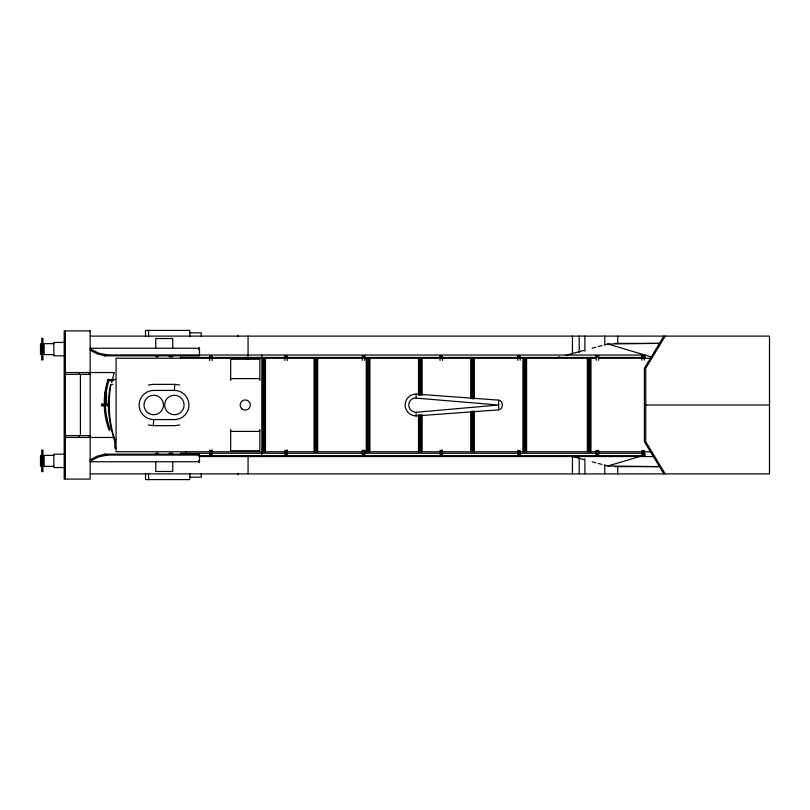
<?xml version="1.0" encoding="UTF-8"?>
<svg xmlns="http://www.w3.org/2000/svg" width="810" height="810" viewBox="0 0 810 810"><rect width="100%" height="100%" fill="white"/><g stroke="black" fill="none" stroke-linecap="round" stroke-linejoin="round"><path stroke-width="1.21" d="M416.067 415.935A10.935 10.935 0 0 1 405.142 405A10.935 10.935 0 0 1 416.067 394.065L498.656 400.14C503.506 400.656 503.506 409.344 498.656 409.86L416.067 415.935L416.148 412.28L414.183 412.027A7.27 7.27 0 0 1 414.183 397.973L498.656 405L416.148 412.28M148.372 424.997L153.333 425.645L153.728 419.57A14.57 14.57 0 0 1 139.158 405A14.57 14.57 0 0 1 153.728 390.43L174.373 390.43A14.57 14.57 0 0 1 188.953 405A14.57 14.57 0 0 1 174.373 419.57L153.728 419.57M174.373 390.43L174.778 384.355L179.729 385.003M498.656 400.14L498.656 409.86M104.733 405.061L104.733 392.485L105.644 391.878L106.555 392.485L106.555 405.061M111.669 382.452L114.078 373.005M108.014 379.495C102.576 395.989 103.042 414.285 109.249 430.505L110.15 429.421C104.338 413.869 103.893 396.394 108.955 380.578L108.014 379.495L114.969 379.495M110.676 384.608C107.639 397.791 107.851 411.612 110.454 424.855A149.435 149.435 0 0 0 114.858 441.632M110.686 384.598L112.975 384.274M663.835 336.109L644.406 368.246L644.406 441.754L663.835 473.89M665.202 336.109L645.772 368.246L645.772 441.754L665.202 473.89M90.173 459.888L96.825 456.283L104.753 454.177L199.483 454.177L199.483 461.751M90.173 461.103L99.002 456.739L107.528 455.068L199.483 455.068M103.812 405.456C101.797 407.379 101.797 402.621 103.812 404.544M106.434 405.365L104.855 405.365M105.006 404.625L106.292 404.625M90.173 350.112L96.825 353.717L104.753 355.823L107.528 354.932L199.483 354.932M604.219 465.051L607.834 466.013L639.849 456.465M553.716 358.557L559.73 356.937M565.745 355.317L583.777 350.457M592.201 348.189L595.806 347.217M598.215 346.569L601.82 345.597M604.219 344.949L607.834 343.987L658.824 343.389L658.824 345.819M148.372 385.003L153.333 384.355L174.778 384.355M179.729 424.997L174.778 425.645L153.333 425.645M189.763 332.829L201.305 332.829L201.305 336.585M90.173 336.109L769.5 336.109L769.5 473.89L90.173 473.89M64.182 342.448L53.865 342.448L53.865 355.813L64.182 355.813M614.78 343.389L658.824 343.389M53.865 343.663L44.145 343.663L44.145 354.598L53.865 354.598M90.173 348.249L199.554 348.249M199.483 349.464L198.895 349.464L198.895 348.249M199.24 355.023L645.054 355.023L645.054 357.453L180.468 357.453L180.468 355.185M104.753 355.823L199.483 355.823L199.483 348.249M641.854 355.904L644.284 355.904M362.333 356.086L364.753 356.086M440.033 356.086L442.462 356.086M517.722 355.995L520.152 355.995M596.15 355.995L598.58 355.995M155.763 356.754L158.193 356.754M169.118 356.754L172.763 356.754M595.988 358.243L590.966 358.243L590.966 451.757M598.499 358.243L651.27 358.243M65.397 372.539L114.21 372.539M65.397 374.362L90.173 374.362M230.678 378.594L259.828 378.594M108.955 380.578L113.714 380.578M644.406 405L769.5 405M230.678 431.406L259.828 431.406M65.397 435.638L90.173 435.638M65.397 437.461L114.21 437.461M110.909 384.274C107.973 402.58 108.692 421.838 114.858 439.557L116.073 439.557M116.073 448.132L114.858 448.132L114.858 439.557M651.27 451.757L116.073 451.757L116.073 358.243L261.822 358.243L261.822 456.536M155.763 453.246L158.193 453.246M169.118 453.246L172.763 453.246M64.182 454.187L53.865 454.187L53.865 467.552L64.182 467.552M517.722 454.744L520.152 454.744M596.15 454.744L598.58 454.744M641.854 454.835L644.284 454.835M53.865 455.402L44.145 455.402L44.145 466.337L53.865 466.337M199.24 455.716L645.054 455.716L645.054 453.286L180.468 453.286L180.468 454.815M198.885 456.536L653.488 456.536L653.488 455.827M199.483 460.536L198.895 460.536L198.895 461.751M90.173 461.751L199.554 461.751M614.78 466.611L658.824 466.611L658.824 464.181M189.763 477.171L201.305 477.171L201.305 473.415M607.834 466.013L658.824 466.611M107.528 354.932L99.002 353.261L90.173 348.897M107.528 455.068L104.753 454.177M571.759 456.303L583.777 459.543M592.201 461.811L595.806 462.783M598.215 463.431L601.82 464.403M607.834 343.987L651.706 357.078M416.067 394.065L416.148 397.72M644.284 355.6L644.284 360.197M644.284 455.139L644.284 450.542L641.854 450.542L641.854 455.139M641.854 355.6L641.854 360.197M617.746 336.109L617.746 343.642M617.746 466.358L617.746 473.89M604.776 336.109L604.776 344.898M604.776 465.102L604.776 473.89M598.58 355.691L598.58 360.288M598.58 455.048L598.58 450.451L596.15 450.451L596.15 455.048M596.15 355.691L596.15 360.288M589.751 358.243L589.751 451.757M588.536 358.243L588.536 451.757M587.321 451.757L587.321 358.243L526.591 358.243L526.591 451.757M584.881 336.109L584.881 351.186M584.881 458.814L584.881 473.89M579.19 336.109L579.19 352.441M579.19 457.559L579.19 473.89M572.437 336.109L572.437 353.697M572.437 456.303L572.437 473.89M525.376 358.243L525.376 451.757M524.161 358.243L524.161 451.757M522.946 451.757L522.946 358.243L474.366 358.243L474.366 398.945M520.152 355.691L520.152 360.288M520.152 455.048L520.152 450.451L517.722 450.451L517.722 455.048M517.722 355.691L517.722 360.288M474.366 411.055L474.366 451.757M473.151 358.243L473.151 398.945M473.151 411.055L473.151 451.757M471.936 358.243L471.936 398.945M471.936 411.055L471.936 451.757M470.721 397.74L470.721 358.243L422.142 358.243L422.142 395.32M470.721 412.26L470.721 451.757M442.462 355.782L442.462 360.379M440.033 355.782L440.033 360.379M422.142 414.679L422.142 451.757M420.927 358.243L420.927 395.32M420.927 414.679L420.927 451.757M419.712 358.243L419.712 395.32M419.712 414.679L419.712 451.757M418.497 395.32L418.497 358.243L369.917 358.243L369.917 451.757M418.497 414.679L418.497 451.757M368.702 358.243L368.702 451.757M367.487 358.243L367.487 451.757M366.272 451.757L366.272 358.243L317.692 358.243L317.692 451.757M364.753 355.782L364.753 360.379M362.333 355.782L362.333 360.379M316.477 358.243L316.477 451.757M315.262 358.243L315.262 451.757M314.047 451.757L314.047 358.243L265.467 358.243L265.467 451.757M287.348 360.47L287.348 356.177L284.917 356.177L284.917 360.47M264.252 358.243L264.252 451.757M263.037 358.243L263.037 451.757M261.822 355.023L261.822 357.453M259.828 380.467L259.828 359.275L230.678 359.275L230.678 380.467M259.828 429.533L259.828 450.724L230.678 450.724L230.678 429.533M248.062 336.109L248.062 358.719M248.062 456.303L248.062 473.89M237.816 335.279L237.816 336.585M237.816 473.415L237.816 474.721M212.048 360.47L212.048 356.177L209.618 356.177L209.618 360.47M199.28 348.249L199.28 349.464M199.28 460.536L199.28 461.751M199.108 348.249L199.108 349.464M199.108 460.536L199.108 461.751M189.763 336.687L189.763 330.409L145.516 330.409L145.516 336.687M189.763 473.313L189.763 479.591L145.516 479.591L145.516 473.313M186.3 451.676L186.3 454.106M172.763 348.249L172.763 338.529L155.763 338.529L155.763 348.249M172.763 461.751L172.763 471.471L155.763 471.471L155.763 461.751M148.544 330.409L148.544 336.687M148.544 473.313L148.544 479.591M108.591 397.71L108.591 412.29M107.801 403.785L107.801 406.215M101.726 403.785L101.726 406.215M89.373 372.539L89.373 374.362M89.373 435.638L89.373 437.461M80.403 374.362L80.403 435.638M79.248 372.539L79.248 374.362M79.248 435.638L79.248 437.461M65.397 330.915L65.397 479.085M42.93 338.226L42.93 360.045M42.93 449.955L42.93 471.774M41.715 338.226L41.715 360.045M41.715 449.955L41.715 471.774M40.5 343.663L40.5 354.598M40.5 455.402L40.5 466.337M90.173 330.915L64.182 330.915L64.182 479.085L90.173 479.085L90.173 330.915M212.048 450.269L209.618 450.269L209.618 454.562L212.048 454.562L212.048 450.269M287.348 450.269L284.917 450.269L284.917 454.562L287.348 454.562L287.348 450.269M364.753 450.36L362.333 450.36L362.333 454.653L364.753 454.653L364.753 450.36M442.462 450.36L440.033 450.36L440.033 454.653L442.462 454.653L442.462 450.36M241.755 408.706A5.093 5.093 0 0 0 250.209 406.175A5.093 5.093 0 0 0 243.79 400.12A5.093 5.093 0 0 0 241.755 408.706M169.513 413.414A9.72 9.72 0 0 0 184.093 405A9.72 9.72 0 0 0 169.513 396.586A9.72 9.72 0 0 0 169.513 413.414M148.868 413.414A9.72 9.72 0 0 0 163.448 405A9.72 9.72 0 0 0 148.868 396.586A9.72 9.72 0 0 0 148.868 413.414"/></g></svg>
